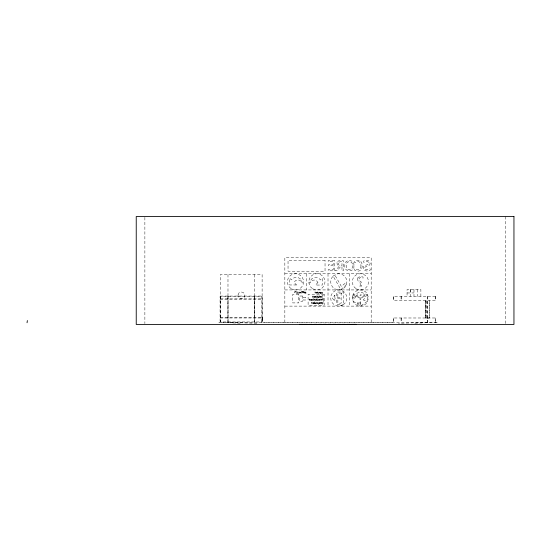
<?xml version="1.0" encoding="UTF-8"?>
<svg xmlns="http://www.w3.org/2000/svg" width="541" height="541" viewBox="0 0 541 541"><rect width="100%" height="100%" fill="white"/><g stroke="black" fill="none" stroke-linecap="round" stroke-linejoin="round"><path stroke-width="0.41" stroke-dasharray="2.71 2.03" d="M333.087 276.106L336.712 274.017L338.808 273.739A8.095 8.095 0 0 1 346.625 283.93L345.821 285.878A8.095 8.095 0 0 1 340.904 289.651L338.808 289.929A8.095 8.095 0 0 1 333.087 276.106L340.904 289.651L346.22 284.904L345.395 283.112L341.324 286.385L334.757 274.821M427.593 318.101L429.662 317.986L429.662 300.722M284.843 273.739L371.187 273.739M284.843 289.929L371.187 289.929M407.062 292.952L413.973 292.952M220.37 296.062L262.317 296.062L262.317 321.963L220.37 321.963L220.37 274.476L262.121 274.476L262.121 321.963M435.397 296.4L393.449 296.4L393.449 300.722L435.397 300.722L435.377 296.4M220.37 298.855L262.317 298.855M220.072 299.193L261.824 299.193M284.843 306.118L371.187 306.118M220.37 317.648L262.317 317.648M220.072 317.986L261.824 317.986M437.263 322.308L218.902 322.308A141.485 5.985 0 0 0 242.01 323.241M427.789 318.101L425.267 317.986L425.267 300.722M357.493 294.777L357.52 294.973A0.757 0.757 0 0 1 356.384 295.629A0.757 0.757 0 0 1 356.384 294.318A0.757 0.757 0 0 1 357.52 294.973M505.314 216.535L505.314 323.619M435.377 322.308L435.397 317.986L393.449 317.986L393.449 322.308M435.201 296.4L435.201 300.722M435.201 317.986L435.201 322.308M429.473 300.722L429.473 317.986M427.789 296.4L427.762 322.308M427.593 296.4L427.593 322.308M426.159 300.722L426.139 317.986M425.97 300.722L425.97 317.986M425.436 300.722L425.456 317.986M420.878 296.4L420.878 289.496L407.062 289.496L407.062 296.4M417.334 289.496L417.334 296.4M413.973 289.496L413.973 296.4M410.518 289.496L410.518 292.952M410.423 289.496L410.423 296.4M401.253 296.4L401.233 300.722M401.233 317.986L401.253 322.308M401.064 296.4L401.064 300.722M401.064 317.986L401.064 322.308M393.625 296.4L393.645 300.722M393.625 317.986L393.645 322.308M371.187 322.308L371.187 257.55L284.843 257.55L284.843 322.308M349.601 273.739L349.601 306.118M328.015 273.739L328.015 306.118M306.429 273.739L306.429 289.929M262.595 317.648L262.595 321.963M262.399 317.648L262.399 321.963M262.101 317.986L262.101 322.308M261.824 322.308L261.824 296.4L220.072 296.4L220.072 322.308M254.703 296.062L254.703 321.963M254.513 274.476L254.513 321.963M254.216 296.4L254.216 322.308M228.174 296.062L228.174 321.963M227.984 274.476L227.984 321.963M227.68 296.4L227.68 322.308M220.566 296.062L220.566 321.963M144.873 217.381L144.873 323.619M427.857 322.308A141.749 5.998 0 0 1 398.514 323.254M256.88 323.254A141.749 5.998 0 0 1 227.538 322.308M436.492 322.308A141.485 5.985 0 0 1 413.385 323.241M392.489 322.308A106.002 2.766 0 0 1 262.953 322.308M313.273 303.271C312.461 305.449 314.571 301.114 313.273 302.324L312.502 302.324L312.083 303.467L311.393 302.324L312.225 304.434L312.779 302.324L313.273 303.271M313.28 299.91C312.468 302.088 314.585 297.746 313.28 298.963L312.806 298.963L313.28 299.91M315.802 299.91C314.997 302.081 317.1 297.739 315.802 298.963L315.322 298.963L315.802 299.91M316.722 296.901C315.91 299.072 318.02 294.737 316.722 295.954L316.242 295.954L316.722 296.901M317.391 299.91C316.593 302.067 318.683 297.753 317.391 298.963L316.911 298.963L317.391 299.91M334.865 295.143L334.832 297.584L340.485 297.584L340.485 298.754L334.832 298.754L334.832 301.229L332.323 298.138L334.865 295.143M314.882 299.836C314.328 302.108 313.401 295.968 314.307 300.424C315.788 301.263 314.869 297.313 314.882 299.836M317.648 303.203C317.107 305.455 316.174 299.416 317.073 303.785C318.548 304.63 317.628 300.681 317.648 303.203M321.814 299.836C321.259 302.108 320.333 295.968 321.239 300.424C322.713 301.263 321.794 297.313 321.814 299.836M309.493 299.43C309.675 302.142 308.465 298.564 309.946 298.977C311.095 303.535 310.412 297.888 309.493 299.43M312.928 296.421C313.117 299.132 311.9 295.555 313.381 295.968C314.652 300.843 313.746 294.804 312.928 296.421M321.57 302.791C321.753 305.503 320.543 301.932 322.023 302.338C323.349 307.295 322.389 301.168 321.57 302.791M299.281 292.681C299.085 294.311 297.029 292.323 298.334 291.68C298.098 295.474 299.917 290.199 299.281 292.681M319.204 299.531C320.238 303.19 321.516 296.454 319.204 299.531M319.562 303.102L318.27 304.434L318.514 302.324A0.69 0.69 0 0 1 319.034 302.297L319.562 303.102M321.449 292.782C320.488 294.656 320.576 290.902 321.449 292.782M352.495 265.685C353.496 270.96 345.259 270.967 346.26 265.685C345.246 260.397 353.51 260.39 352.495 265.685M310.717 299.552C311.623 302.615 312.725 297.28 310.717 299.552M314.152 296.542C315.065 299.613 316.16 294.277 314.152 296.542M319.4 296.542C320.313 299.613 321.408 294.277 319.4 296.542M319.724 302.811C319.859 306.044 322.598 300.897 319.724 302.811M300.458 292.485C299.227 293.296 299.842 293.736 300.681 292.485C299.822 291.227 299.234 291.66 300.458 292.485M318.838 292.782C317.52 293.479 318.642 293.912 319.014 292.62C317.993 291.775 317.98 292.086 318.838 292.782M321.645 292.782C320.319 295.21 320.319 290.348 321.645 292.782M322.592 292.782C321.53 293.479 322.064 293.858 322.788 292.782C322.044 291.7 321.537 292.072 322.592 292.782M353.915 265.685C354.977 272.556 343.792 272.549 344.84 265.685C343.778 258.821 354.977 258.814 353.915 265.685M360.975 265.692C361.036 267.369 360.232 269.384 358.419 269.756C356.729 270.913 353.821 266.537 354.605 270.115C364.803 275.802 364.769 255.616 354.605 261.235C353.821 264.874 356.715 260.431 358.426 261.601C360.259 261.979 361.03 264.001 360.975 265.692M315.214 302.683C313.963 304.441 317.52 304.035 316.005 302.919C314.876 302.771 317.134 301.837 315.214 302.683M317.371 296.306C316.12 298.064 319.677 297.658 318.162 296.549C317.107 296.387 319.237 295.467 317.371 296.306M323.701 298.997L322.605 299.957L323.714 300.377C321.767 300.992 322.504 299.288 323.383 298.842C321.55 298.99 323.193 297.78 323.701 298.997M370.105 263.305C370.544 267.139 363.85 265.104 364.762 268.803C366.135 272.15 371.133 266.314 370.179 270.202C367.853 271.629 363.302 271.352 363.2 267.89C362.788 264.109 369.442 266.179 368.543 262.5C367.271 259.369 362.673 264.752 363.599 261.026L365.817 260.41L368.029 260.579A3.273 3.273 0 0 1 369.557 261.655L370.105 263.305M319.481 299.484C319.623 301.695 320.772 298.287 319.481 299.484M305.009 292.309C305.476 294.615 306.307 290.679 305.009 292.309M357.547 278.595L357.98 280.853L360.157 282.679L360.157 284.248L361.395 284.248L361.395 282.145L359.359 280.61L359.028 278.581C359.914 276.005 363.897 280.184 363.031 277.019L360.536 276.539L358.311 277.256A2.333 2.333 0 0 0 357.547 278.595M316.066 292.444C316.336 293.499 316.87 291.694 316.066 292.444M319.291 303.088C318.507 304.962 318.554 301.215 319.291 303.088M338.389 263.014C337.848 265.218 340.262 265.989 341.98 265.597L341.98 261.722L339.674 261.803L338.389 263.014M304.793 292.262L305.097 293.154L306.037 293.283L306.037 291.68L304.793 292.262M315.876 292.397L316.735 293.472L316.735 292.086L315.876 292.397M310.994 299.471C311.183 301.858 312.461 298.233 310.994 299.471M314.436 296.461C314.619 298.848 315.897 295.224 314.436 296.461M319.684 296.461C319.859 298.835 321.165 295.251 319.684 296.461M337.002 262.595L337.246 264.82L339.051 266.348L335.4 270.811L337.171 270.811L340.424 266.733L341.98 266.733L341.98 270.811L343.346 270.811L343.346 260.552L338.639 260.809L337.002 262.595M238.128 294.507C236.816 298.733 243.788 300.627 244.762 296.292C246.081 292.066 239.108 290.172 238.128 294.507M352.543 295.927L352.265 298.023L353.354 302.067A8.095 8.095 0 0 0 367.373 302.067L368.455 298.023L367.373 293.973A8.095 8.095 0 0 0 353.354 293.973L352.543 295.927M319.995 302.744L320.786 302.926L319.995 302.744M317.932 299.903C317.851 302.399 320.069 297.82 317.98 299.315A0.798 0.798 0 0 1 318.324 299.153L318.737 299.444L317.932 299.903M320.914 296.894C320.84 299.389 323.051 294.811 320.969 296.306A0.798 0.798 0 0 1 321.307 296.15L321.726 296.434L320.914 296.894M316.16 303.406C315.423 304.326 315.41 302.324 316.16 303.406M318.318 297.029C317.581 297.956 317.567 295.947 318.318 297.029M359.981 297.536L359.751 298.098L352.948 295.278L352.948 301.094L360.063 305.915L360.063 298.686L360.664 298.686L360.664 305.915L367.779 301.094L367.779 295.318L360.975 298.098L360.746 297.536L367.427 294.804L360.36 291.876L353.259 294.825L359.981 297.536M363.795 299.247L363.694 299.471A0.933 0.933 0 0 0 365.358 300.289L365.466 300.066A0.933 0.933 0 0 0 363.795 299.247M319.954 292.086L319.4 293.181C319.318 290.01 318.926 295.758 320.049 292.282L320.218 293.472L319.954 292.086M295.366 291.68L294.953 292.39L294.304 291.68L294.845 293.283L295.602 291.68L296.13 291.87L296.34 293.283L296.34 291.87L296.881 291.68L295.366 291.68M317.939 282.456L315.531 285.053L322.348 285.053L322.348 278.23L320.556 279.981A5.904 5.904 0 0 0 309.763 283.132A4.402 4.402 0 0 1 317.939 282.456M341.959 293.114L341.134 293.662L341.134 303.176L337.848 303.176L337.848 299.525L336.766 299.525L336.766 304.306L341.134 304.306L341.134 305.733L343.589 304.306L343.589 292.045L336.766 292.045L336.766 296.759L337.848 296.759L337.848 293.114L341.959 293.114M342.818 305.029L338.774 306.118A8.095 8.095 0 0 1 331.166 295.251A8.095 8.095 0 0 1 343.975 291.822A8.095 8.095 0 0 1 342.818 305.029M325.04 260.248L288.042 260.248L288.042 271.217L325.04 271.217L325.04 260.248M334.581 260.552L328.171 260.552L328.171 261.763L333.222 261.763L333.222 264.576L328.515 264.576L328.515 265.787L333.222 265.787L333.222 269.601L328.171 269.601L328.171 270.811L334.581 270.811L334.581 260.552M296.454 284.972L289.631 284.972L289.631 278.155L291.423 279.9A5.904 5.904 0 0 1 302.216 283.051A4.402 4.402 0 0 0 294.047 282.382L296.454 284.972M361.456 285.553L360.049 285.553L360.049 287.007L361.456 287.007L361.456 285.553M297.814 291.68L297.604 293.094L296.887 293.283L297.814 293.283L297.814 291.68M301.472 291.68C299.842 292.126 301.939 294.865 301.472 291.68M302.561 291.68L301.601 291.68L302.351 291.87L302.351 292.323L301.635 292.323L302.351 292.512L302.351 293.283L302.561 291.68M303.717 291.68L302.757 291.68L303.501 291.87L303.501 292.323L302.784 292.323L303.501 292.512L303.501 293.283L303.717 291.68M304.603 291.68C302.974 292.126 305.07 294.865 304.603 291.68M315.829 292.086L314.72 292.086L315.18 292.255L315.18 293.472L315.369 292.255L315.829 292.086M317.804 292.086L316.938 292.086L317.621 292.255L316.985 292.634L317.621 292.796L317.621 293.31L316.938 293.472L317.804 293.472L317.804 292.086M324.174 294.29L308.113 294.29L308.113 305.252L324.174 305.252L324.174 294.29M298.781 294.446L292.647 294.446L292.647 302.906L298.781 302.906L298.781 294.446M319.116 295.352L318.859 297.496L319.116 295.352M323.024 295.44C320.583 295.65 323.626 299.998 323.024 295.44M316.045 295.954L315.788 297.496L316.045 295.954M302.446 296.022L299.592 296.022L299.592 301.465L302.446 301.465L302.446 296.022M305.658 297.543L303.197 297.543L303.197 300.005L305.658 300.005L305.658 297.543M312.61 298.963L312.346 300.505L312.61 298.963M316.715 298.963L316.458 300.505L316.715 298.963M314.835 301.722L314.571 303.866L314.835 301.722M323.626 301.817C321.185 302.027 324.221 306.368 323.626 301.817M314.186 302.324L313.929 303.866L314.186 302.324M356.343 288.84A8.095 8.095 0 0 0 368.489 281.834A8.095 8.095 0 0 0 356.343 274.821A8.095 8.095 0 0 0 356.343 288.84M312.854 288.84A8.095 8.095 0 0 0 324.999 281.834A8.095 8.095 0 0 0 312.854 274.821A8.095 8.095 0 0 0 312.854 288.84M291.437 288.84A8.095 8.095 0 0 0 303.575 281.834A8.095 8.095 0 0 0 291.437 274.821A8.095 8.095 0 0 0 291.437 288.84M363.322 295.602A0.757 0.757 0 0 0 364.451 294.953A0.757 0.757 0 0 0 363.322 294.297A0.757 0.757 0 0 0 363.322 295.602M357.493 303.413A0.926 0.926 0 0 0 359.014 302.899A0.926 0.926 0 0 0 357.811 301.837A0.926 0.926 0 0 0 357.493 303.413M359.981 295.616A0.771 0.771 0 0 0 361.131 294.953A0.771 0.771 0 0 0 359.981 294.284A0.771 0.771 0 0 0 359.981 295.616M353.929 297.895A0.839 0.839 0 0 0 355.309 297.435A0.839 0.839 0 0 0 354.22 296.468A0.839 0.839 0 0 0 353.929 297.895"/><path stroke-width="0.81" d="M27.05 322.74L27.368 320.576M355.937 324.343A141.485 5.985 0 0 1 299.45 324.343M513.95 216.535L136.237 216.535L136.237 324.465L513.95 324.465L513.95 216.535"/></g></svg>
